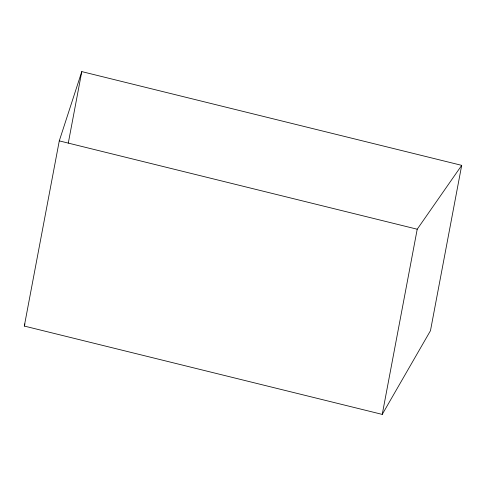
<?xml version="1.0" encoding="UTF-8"?>
<svg xmlns="http://www.w3.org/2000/svg" width="486" height="486" viewBox="0 0 486 486"><rect width="100%" height="100%" fill="white"/><g stroke="black" fill="none" stroke-linecap="round" stroke-linejoin="round"><path stroke-width="0.73" d="M24.3 326.063L59.28 140.879L81.788 71.6L461.7 165.355L430.468 330.705L382.239 414.4L24.3 326.063L24.938 323.895M68.283 143.103L81.788 71.6M382.239 414.4L417.219 229.216L461.7 165.355M59.28 140.879L417.219 229.216"/></g></svg>
